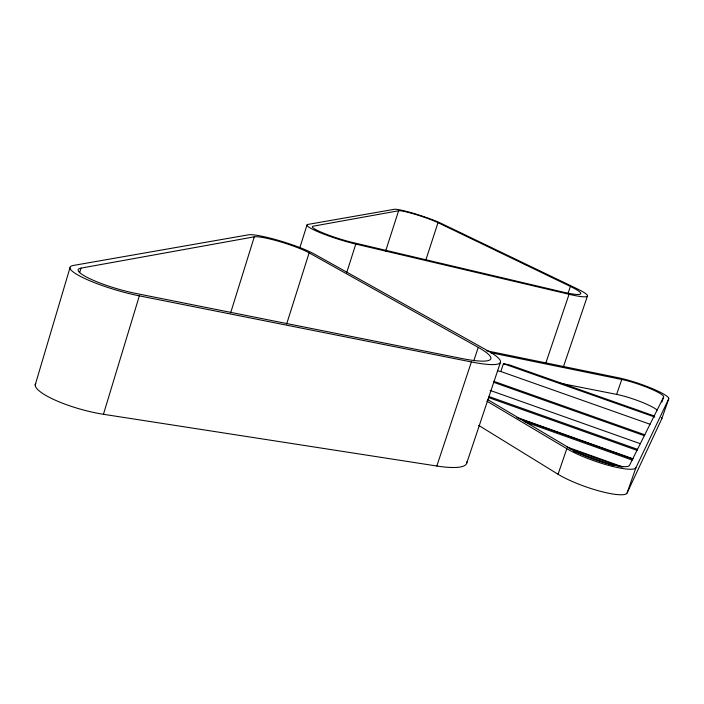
<?xml version="1.0" encoding="UTF-8"?>
<svg xmlns="http://www.w3.org/2000/svg" width="704" height="704" viewBox="0 0 704 704"><rect width="100%" height="100%" fill="white"/><g stroke="black" fill="none" stroke-linecap="round" stroke-linejoin="round"><path stroke-width="1.06" d="M35.2 384.93L69.96 267.837M79.728 272.325L80.986 268.118L254.294 236.826A31.504 4.154 17.5 0 1 279.541 241.56A31.504 4.154 17.5 0 1 309.126 252.859L478.254 347.38L473.774 360.87M35.737 383.425A50.072 11.563 15.9 0 0 54.358 399.775A50.072 11.563 15.9 0 0 103.435 414.286L139.348 295.856L471.39 361.944A72.556 11.194 18.2 0 0 487.643 350.689L314.248 254.021A37.805 4.99 17.5 0 0 278.802 240.495A37.805 4.99 17.5 0 0 248.521 234.81L73.454 265.434A50.547 8.642 16.5 0 0 85.263 278.749A50.547 8.642 16.5 0 0 139.348 295.856M230.622 312.919L254.294 236.826M299.772 247.949L306.97 225.086M286.642 324.007L309.126 252.859M346.544 273.09L355.81 244.086L569.07 294.281A50.917 5.509 18.5 0 0 577.06 288.754L441.575 223.573A27.526 2.675 18.1 0 0 414.929 213.778A27.526 2.675 18.1 0 0 394.346 209.299L308.035 224.4A33.581 3.96 17.8 0 0 319.915 232.558A33.581 3.96 17.8 0 0 355.81 244.086M385.502 251.442L398.605 210.769A22.942 2.235 18.1 0 1 415.765 214.5A22.942 2.235 18.1 0 1 438.002 222.666L570.381 286.44L567.952 293.63M425.85 259.97L438.002 222.666M103.435 414.286L436.823 466.013L471.39 361.944M466.629 463.382L500.465 362.252M497.596 370.876L500.826 371.518L503.448 363.686L509.485 364.901L654.166 415.923M545.776 363.15L569.07 294.281M587.523 295.847L563.218 367.365A50.618 7.418 18.5 0 0 563.05 366.511M486.402 350.724L618.543 377.784A32.402 4.646 19.1 0 1 652.071 388.511A32.402 4.646 19.1 0 1 668.738 398.851L661.707 418.942L627.123 492.95A40.867 7.982 19.3 0 1 599.518 491.066A40.867 7.982 19.3 0 1 558.061 474.258L566.817 448.686L486.834 401.13M559.592 383.126L616.625 394.39L621.773 379.482A26.998 3.872 19.1 0 1 649.748 388.441A26.998 3.872 19.1 0 1 663.626 397.056L661.866 402.081M627.123 492.95L635.932 467.676L668.738 398.851M663.626 397.056L629.482 465.37A34.126 6.204 19.2 0 1 606.558 463.399A34.126 6.204 19.2 0 1 571.956 449.566L487.749 399.626M398.605 210.769L313.192 226.195A27.984 3.3 17.8 0 0 323.127 232.989A27.984 3.3 17.8 0 0 352.977 242.581L562.153 291.887A50.89 5.5 18.5 0 0 570.381 286.44M490.767 352.713L621.773 379.482M503.448 363.686L654.808 417.076M500.826 371.518L649.986 424.222M493.777 381.304L644.811 434.799M493.486 382.246L644.362 435.697M490.09 390.386L640.394 443.731M488.99 396.563L637.595 449.372M488.506 397.549L637.102 450.366M516.938 417.472L632.993 458.806M518.267 418.246L632.799 459.043M524.198 421.59L632.28 460.09M566.993 446.996L622.899 466.954M569.193 448.439L621.553 467.13M573.646 451.343L613.774 465.678M478.702 425.392L558.061 474.258M635.932 467.676A40.955 7.445 19.2 0 1 608.432 465.335A40.955 7.445 19.2 0 1 566.817 448.686M616.625 394.39A26.963 4.083 19.1 0 1 657.166 410.08M661.294 417.498A32.349 4.99 19.1 0 1 661.707 418.942M478.254 347.38A72.512 11.176 18.1 0 1 461.507 358.45L135.854 293.436A42.126 7.198 16.5 0 1 90.913 279.215A42.126 7.198 16.5 0 1 80.986 268.118M466.761 461.806A71.949 15.004 18.1 0 1 436.823 466.013"/></g></svg>
